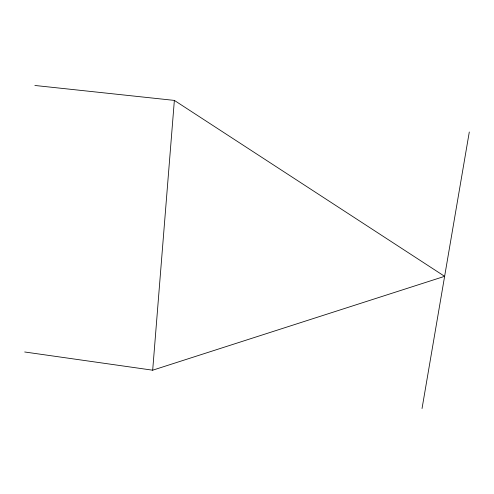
<?xml version="1.0" encoding="UTF-8"?>
<svg xmlns="http://www.w3.org/2000/svg" width="494" height="494" viewBox="0 0 494 494"><rect width="100%" height="100%" fill="white"/><g stroke="black" fill="none" stroke-linecap="round" stroke-linejoin="round"><path stroke-width="0.74" d="M24.7 351.987L152.683 370.197L174.363 100.406L34.864 85.468M422.03 408.532L469.3 131.991M152.683 370.197L444.625 276.331L174.363 100.406"/></g></svg>
